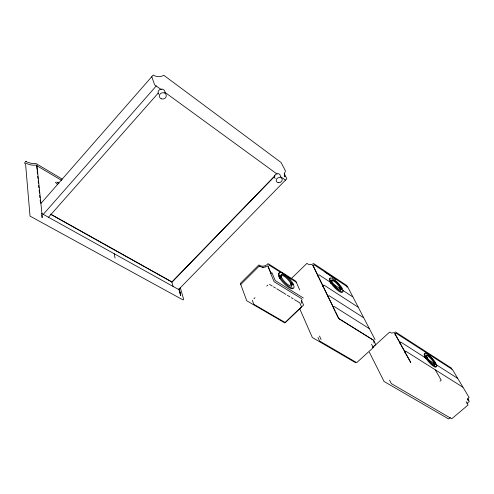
<?xml version="1.0" encoding="UTF-8"?>
<svg xmlns="http://www.w3.org/2000/svg" width="494" height="494" viewBox="0 0 494 494"><rect width="100%" height="100%" fill="white"/><g stroke="black" fill="none" stroke-linecap="round" stroke-linejoin="round"><path stroke-width="0.74" d="M373.878 340.996L373.989 343.015M468.158 398.689L468.17 400.628L467.398 399.325M346.986 287.205L347.226 286.792M302.124 299.247L301.34 300.988L301.531 303.205M451.942 369.722L452.201 369.389L396.009 333.16L394.434 333.925M25.916 161.347L26.633 161.773L25.916 161.347L24.7 162.779L24.768 163.557M40.891 203.485L153.233 75.026C156.339 77.138 160.612 77.188 163.835 75.316L281.111 162.532L285.439 170.936L284.371 173.869L284.877 176.679L284.217 175.382M43.262 214.359L156.234 85.987M48.505 217.267L158.21 93.125M274.831 175.889L171.968 281.932L50.647 214.13M275.016 175.92L171.998 282.111L50.456 214.211M180.187 293.955L180.501 293.627L179.05 288.496M240.72 284.538L259.319 266.013L260.35 266.717M270.91 273.546L271.867 272.608L275.226 280.586L303.353 297.993M253.928 298.722L255.003 297.666M266.772 286.1L267.841 285.044M292.559 284.76L293.189 284.155L292.8 283.303A10.158 3.069 45.7 0 0 283.55 273.707A10.158 3.069 45.7 0 0 279.19 274.93L279.542 275.72L278.826 276.381L280.03 277.548M279.073 276.949L279.783 276.282L281.963 278.079A7.373 2.229 45.7 0 0 288.712 285.112A7.373 2.229 45.7 0 0 291.843 284.143L291.571 283.55L290.947 284.161L291.219 284.76A7.367 2.235 45.7 0 1 291.232 286.353M280.512 278.678L279.555 278.079L279.629 277.202L279.153 276.906L279.53 277.758A10.164 3.081 45.7 0 0 286.983 286.174A10.164 3.081 45.7 0 0 293.208 288.323M279.555 278.079L279.629 277.202M280.82 277.535L281.45 276.912L281.185 276.319A7.367 2.223 45.7 0 1 284.346 275.424A7.367 2.223 45.7 0 1 291.052 282.389L293.189 284.155M291.059 278.838L306.953 263.339C308.682 265.173 311.671 264.803 313.628 263.555L346.776 285.507L347.412 286.736M291.324 282.988L290.602 283.63L290.849 284.192L290.91 283.321M291.411 284.451L291.349 285.322L291.664 285.019L290.947 284.161M330.165 281.179L330.134 281.957L329.881 281.45L330.591 280.87L332.203 281.926L331.931 281.389A6.564 1.748 46.4 0 1 334.271 280.543A6.564 1.748 46.4 0 1 340.255 286.755L342.107 288.323L341.539 288.867L341.144 288.607M342.441 292.065A9.059 2.414 46.4 0 1 337.377 290.194A9.059 2.414 46.4 0 1 330.659 282.692L330.27 281.926L330.844 281.376L332.734 282.969A6.57 1.748 46.4 0 0 338.754 289.231A6.57 1.748 46.4 0 0 341.07 288.329L340.792 287.798L340.218 288.342L340.496 288.873A6.564 1.754 46.4 0 1 340.687 290.305M331.733 283.229L331.443 283.5L330.64 282.976L330.27 281.926M330.64 282.976L330.671 282.191M340.354 288.088L340.1 287.588L339.81 287.86L340.07 288.36L340.354 288.088L339.958 287.835L340.533 287.292M340.872 289.107L340.582 289.379L340.218 288.342M333.246 308.003L333.555 307.713L335.185 311.078M372.951 347.029L375.743 344.497L373.643 340.434M372.581 347.585L389.587 332.129L391.625 333.079L394.416 332.561M399.714 343.169L400.004 342.91L404.889 351.821L399.763 342.756L400.622 341.984L425.927 358.125M404.722 352.302L405.012 352.043L410.78 362.559L404.771 351.889L405.642 351.111L435.245 369.79L441.21 380.176L440.055 381.177M424.97 356.952L425.254 356.705L425.272 357.477L424.97 356.952L425.649 357.384M425.093 353.556A8.596 2.087 48.3 0 0 424.784 356.279L425.211 357.014L425.772 356.514L427.131 357.384L426.569 357.878A8.608 2.081 48.3 0 0 434.343 365.955A8.608 2.081 48.3 0 0 436.171 363.856L434.411 362.275L433.849 362.769L434.177 363.318A6.237 1.513 48.3 0 1 434.479 365.294M436.301 366.548A8.602 2.087 48.3 0 1 432.411 365.467A8.602 2.087 48.3 0 1 425.97 358.329L425.513 357.539L426.075 357.039L427.755 358.459A6.237 1.513 48.3 0 0 433.405 364.337A6.237 1.513 48.3 0 0 434.732 362.824L434.411 362.275M425.871 358.527L425.853 357.755L425.871 358.527L426.55 358.959L426.248 358.434M426.865 358.403L427.434 357.909M425.982 355.39A6.231 1.513 48.3 0 1 433.226 361.694L433.547 362.244L434.109 361.75L435.436 362.602L434.874 363.09M433.88 362.454L433.602 362.701L433.578 361.935L433.88 362.454L433.547 362.244M434.207 363.751L434.183 362.979L433.905 363.226L434.868 364.171L434.566 363.646M467.799 398.399L469.139 397.571L463.032 387.321L435.43 369.901M450.367 417.516L448.651 418.974L384.079 381.485L369.351 352.203M467.003 403.413L469.3 401.468L467.75 398.849M394.959 332.295L395.478 331.974L451.769 368.32M266.637 266.377L265.222 266.964M313.709 265.222L312.504 265.698M265.216 266.939L263.74 267.273M263.747 267.242L262.283 267.285M262.295 267.254L259.776 266.42M56.81 182.02L58.835 183.095M27.38 162.156L31.462 163.391L35.766 163.415L62.207 179.112M41.558 213.408L178.624 289.515L286.829 178.735L284.173 173.53M355.649 362.75L312.325 337.495L299.667 308.614M36.612 165.576L61.633 180.39M269.563 284.396L272.194 286.007M273.509 286.81L275.479 288.014M276.794 288.817L285.995 294.443M287.31 295.245L289.935 296.857M291.25 297.66L293.22 298.864M294.535 299.667L299.79 302.884L301.525 306.805L285.124 322.514L253.842 304.304L252.323 300.296M301.649 298.734L274.145 281.759L270.922 274.059M338.631 318.593L373.748 340.378L338.489 318.303L333.271 307.534L334.308 306.558L369.376 328.664L375.045 339.606M279.314 277.517L280.271 278.11M279.542 275.72L281.45 276.912M291.571 283.55L293.436 284.717L293.8 285.507A10.17 3.075 45.7 0 1 289.49 286.86A10.17 3.075 45.7 0 1 280.166 277.14L279.783 276.282M291.164 283.889L290.423 283A7.361 2.229 45.7 0 0 285.081 276.986A7.361 2.229 45.7 0 0 280.58 275.374M268.557 264.759L281.444 272.892M282.735 273.701L296.264 282.241M425.211 357.014L425.55 357.23M433.849 362.769L434.183 362.979M425.513 357.539L425.853 357.755M425.272 357.477L425.945 357.909M427.878 359.366L434.362 363.51M435.665 364.337L457.722 378.41L462.909 387.111M322.354 286.057L323.644 286.884M317.358 275.732L318.636 276.56M340.792 287.798L342.737 289.54A9.059 2.408 46.4 0 1 339.551 290.793A9.059 2.408 46.4 0 1 331.239 282.142L330.844 281.376M330.418 281.685L329.652 280.709A9.053 2.414 46.4 0 1 329.992 278.437M329.881 281.45L330.684 281.981M318.797 274.676L331.048 282.685M332.981 283.951L340.718 289.015M342.651 290.274L352.969 297.024L358.175 307.064M340.329 288.867L341.113 289.385M330.387 282.469L331.19 282.994M313.918 264.648L347.801 287.057L352.864 296.82M324.99 272.089L336.426 279.653M161.272 89.661L154.591 84.795L151.775 76.694M165.008 92.384L277.078 174.067M280.191 176.333L285.439 180.162M58.842 183.682L57.81 182.564L58.329 183.49M55.371 182.206L57.452 184.466M452.529 369.691L457.598 378.2M466.145 401.702L468.077 404.981L451.744 418.813L391.316 383.585L389.575 380.176M435.436 362.602L434.973 361.818A8.596 2.081 48.3 0 0 427.23 353.784A8.596 2.081 48.3 0 0 425.353 355.785L425.772 356.514M434.109 361.75L433.788 361.2A6.231 1.507 48.3 0 0 428.162 355.371A6.231 1.507 48.3 0 0 426.81 356.829L427.131 357.384M426.075 357.039L426.538 357.829M395.107 333.987L399.887 342.7L394.873 333.833M342.107 288.323L341.712 287.564A9.053 2.408 46.4 0 0 333.462 279.005A9.053 2.408 46.4 0 0 330.233 280.16L330.591 280.87M339.958 287.835L339.687 287.298A6.564 1.748 46.4 0 0 334.864 281.932A6.564 1.748 46.4 0 0 331.196 280.53M363.64 317.605L358.28 307.274L323.817 284.995L322.81 285.952L327.862 296.369L328.139 296.548L323.088 286.131M369.259 328.442L363.751 317.815L328.985 295.616L327.967 296.585L333.444 307.49L328.572 297.431M371.519 344.176L373.266 347.597L356.687 362.658L319.532 340.965L317.969 337.458M313.221 265.772L317.988 275.603M318.087 275.806L322.99 285.921M335.84 312.424L338.773 318.482M312.949 265.593L317.71 275.424M317.809 275.627L322.712 285.742M299.759 290.009L295.764 281.117L268.075 263.629C265.988 266.285 261.567 267.174 258.862 264.945L240.35 283.395L246.734 300.76L284.915 322.965L303.6 305.07L301.445 300.247M319.495 336.031L321.063 339.539M279.147 276.072L279.388 276.64L278.56 275.547A10.158 3.081 45.7 0 1 279.369 273.04M268.057 266.173L270.928 273.021M267.606 265.673L270.891 273.503M180.285 287.564L183.644 299.321L183.039 299.932L30.017 216.1L25.571 163.847L26.157 163.156L27.213 163.718A13.215 11.01 2.9 0 0 35.086 165.132L36.92 165.218L42.33 217.304L41.996 217.681L41.7 214.834M179.1 289.021L180.711 295.647L178.945 289.552M171.881 282.062L173.091 286.446M114.182 253.737L115.053 258.004M36.692 166.342L37.007 169.405M37.167 170.936L37.482 173.993M37.723 176.29L37.958 178.587M38.192 180.884L38.433 183.181M38.668 185.478L38.909 187.776M39.143 190.073L39.458 193.135M39.699 195.433L39.934 197.73M40.175 200.027L40.409 202.324M275.257 178.451A3.081 2.526 -26.7 0 1 276.189 174.049A3.081 2.526 -26.7 0 1 280.326 175.864M158.704 94.156A3.47 3.143 -12.2 0 1 160.772 89.179A3.47 3.143 -12.2 0 1 164.928 92.65M278.455 182.718A3.1 2.532 -26.7 0 0 282.117 178.976A3.1 2.532 -26.7 0 0 277.103 178.525A3.1 2.532 -26.7 0 0 278.455 182.718M161.347 98.806A3.495 3.155 -12.5 0 0 166.287 95.472A3.495 3.155 -12.5 0 0 160.834 93.354A3.495 3.155 -12.5 0 0 161.347 98.806"/></g></svg>
